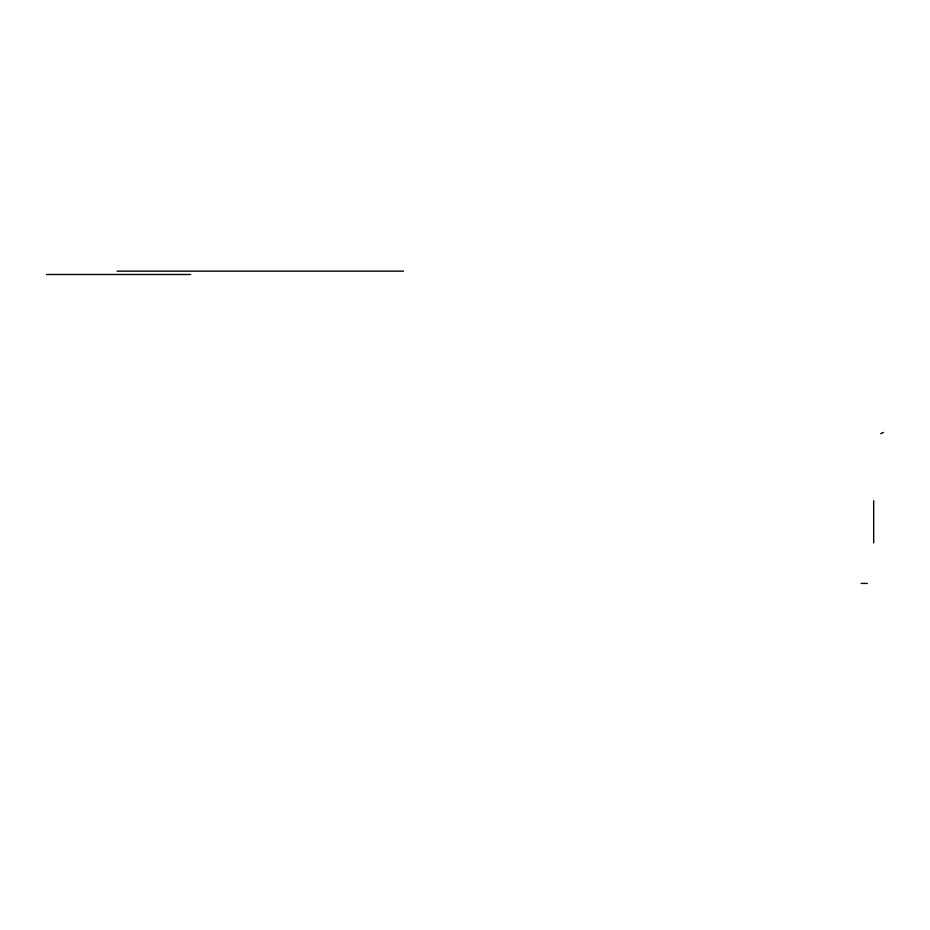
<?xml version="1.0" encoding="UTF-8"?>
<svg xmlns="http://www.w3.org/2000/svg" width="930" height="930" viewBox="0 0 930 930"><rect width="100%" height="100%" fill="white"/><g stroke="black" fill="none" stroke-linecap="round" stroke-linejoin="round"><path stroke-width="1.4" d="M880.71 433.682L883.5 432.404M117.017 271.142L403.539 271.142M46.5 274.501L190.615 274.501M861.122 583.436L867.26 583.436M873.677 500.782L873.677 542.946"/></g></svg>
